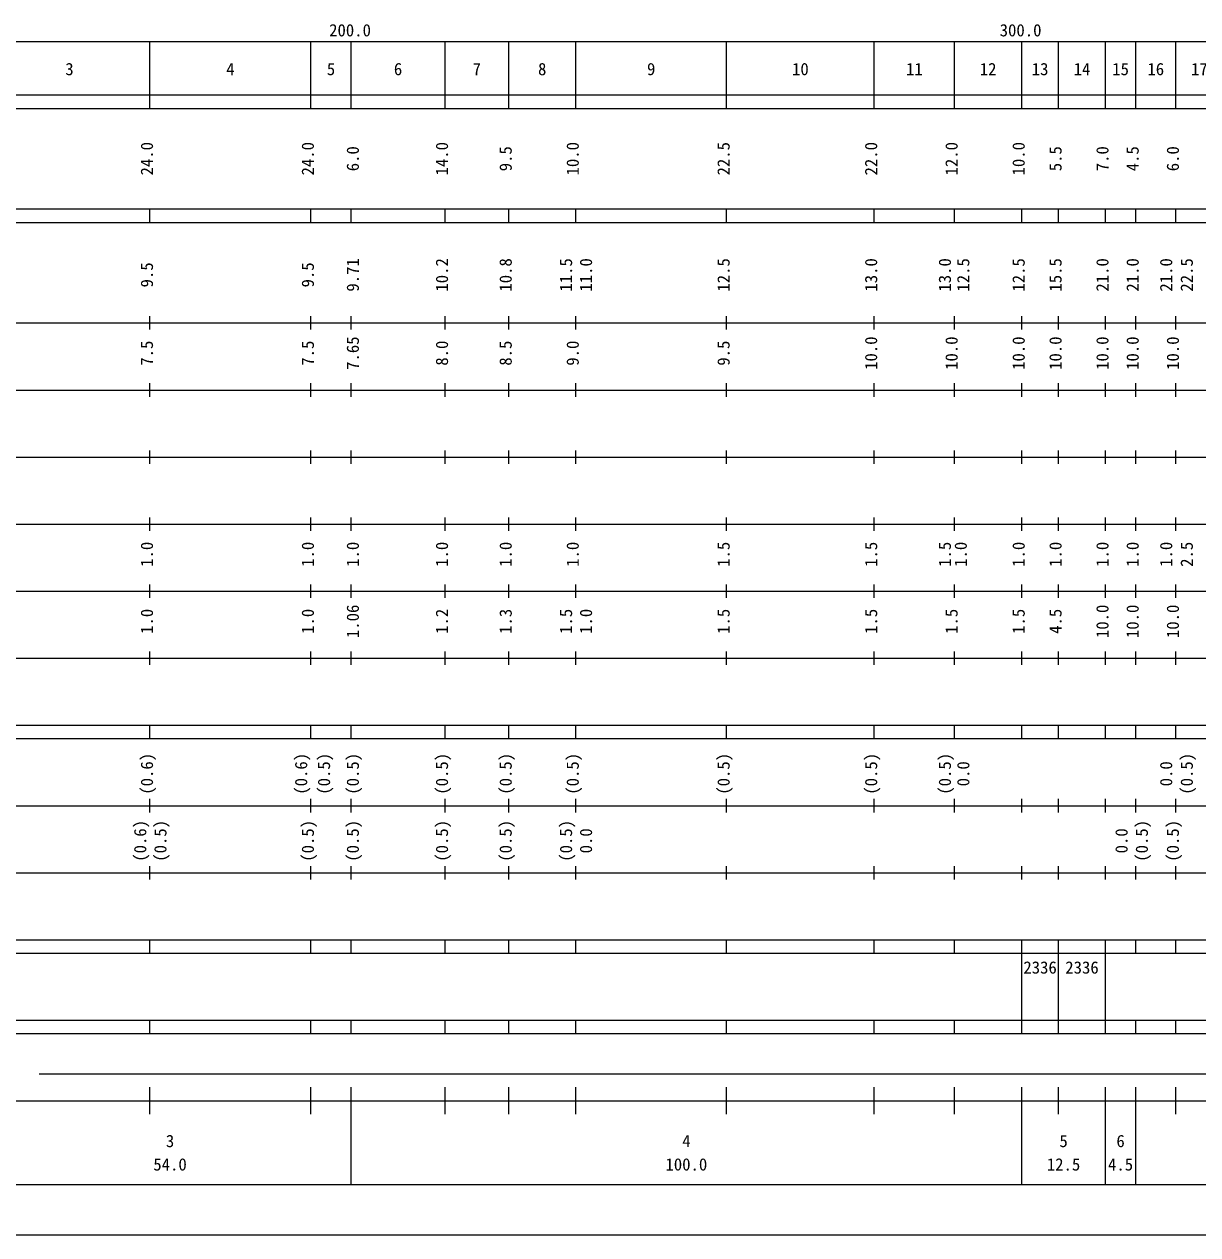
# Model space of a CAD drawing. Units: millimetres on the paper, enlarged 1000 times. Extents: x -141270 to 498730, y -17600 to 342400.
# Drawn here: x 37977 to 212992, y -17600 to 162958 of the extents above; entities that cross this region are included whole.
import ezdxf
from ezdxf.enums import TextEntityAlignment as Align

# ---------------------------------------------------------------- set-up
doc = ezdxf.new("R2010")
doc.units = ezdxf.units.MM
doc.header["$LTSCALE"] = 1000
doc.layers.add('M-TTL', color=2, linetype='Continuous', lineweight=13)
doc.layers.add('M-TTL-BAND', color=7, linetype='Continuous', lineweight=13)
doc.styles.add('ＭＳ ゴシック', font='')
doc.styles.get('ＭＳ ゴシック').set_extended_font_data('MS Gothic')

msp = doc.modelspace()

# ---------------------------------------------------------------- linework, layer by layer
at = {"layer": 'M-TTL'}
msp.add_line((-141270, -17600), (498730, -17600), dxfattribs=at)
at = {"layer": 'M-TTL-BAND'}
for p, q in [((-113270, 160400), (397730, 160400)), ((56730, 150400), (56730, 160400)), ((80730, 150400), (80730, 160400)), ((86730, 150400), (86730, 160400)), ((100730, 150400), (100730, 160400)), ((110230, 150400), (110230, 160400)), ((120230, 150400), (120230, 160400)), ((142730, 150400), (142730, 160400)), ((164730, 150400), (164730, 160400)), ((176730, 150400), (176730, 160400)), ((186730, 150400), (186730, 160400)), ((192230, 150400), (192230, 160400)), ((199230, 150400), (199230, 160400)), ((203730, 150400), (203730, 160400)), ((209730, 150400), (209730, 160400)), ((-141270, 152400), (397730, 152400)), ((-141270, 150400), (397730, 150400)), ((-141270, 135400), (397730, 135400)), ((56730, 133400), (56730, 135400)), ((80730, 133400), (80730, 135400)), ((86730, 133400), (86730, 135400)), ((100730, 133400), (100730, 135400)), ((110230, 133400), (110230, 135400)), ((120230, 133400), (120230, 135400)), ((142730, 133400), (142730, 135400)), ((164730, 133400), (164730, 135400)), ((176730, 133400), (176730, 135400)), ((186730, 133400), (186730, 135400)), ((192230, 133400), (192230, 135400)), ((199230, 133400), (199230, 135400)), ((203730, 133400), (203730, 135400)), ((209730, 133400), (209730, 135400)), ((-141270, 133400), (397730, 133400)), ((56730, 117400), (56730, 119400)), ((80730, 117400), (80730, 119400)), ((86730, 117400), (86730, 119400)), ((100730, 117400), (100730, 119400)), ((110230, 117400), (110230, 119400)), ((120230, 117400), (120230, 119400)), ((142730, 117400), (142730, 119400)), ((164730, 117400), (164730, 119400)), ((176730, 117400), (176730, 119400)), ((186730, 117400), (186730, 119400)), ((192230, 117400), (192230, 119400)), ((199230, 117400), (199230, 119400)), ((203730, 117400), (203730, 119400)), ((209730, 117400), (209730, 119400)), ((-141270, 118400), (397730, 118400)), ((-135270, 108400), (397730, 108400)), ((56730, 107400), (56730, 109400)), ((80730, 107400), (80730, 109400)), ((86730, 107400), (86730, 109400)), ((100730, 107400), (100730, 109400)), ((110230, 107400), (110230, 109400)), ((120230, 107400), (120230, 109400)), ((142730, 107400), (142730, 109400)), ((164730, 107400), (164730, 109400)), ((176730, 107400), (176730, 109400)), ((186730, 107400), (186730, 109400)), ((192230, 107400), (192230, 109400)), ((199230, 107400), (199230, 109400)), ((203730, 107400), (203730, 109400)), ((209730, 107400), (209730, 109400)), ((56730, 97400), (56730, 99400)), ((80730, 97400), (80730, 99400)), ((86730, 97400), (86730, 99400)), ((100730, 97400), (100730, 99400)), ((110230, 97400), (110230, 99400)), ((120230, 97400), (120230, 99400)), ((142730, 97400), (142730, 99400)), ((164730, 97400), (164730, 99400)), ((176730, 97400), (176730, 99400)), ((186730, 97400), (186730, 99400)), ((192230, 97400), (192230, 99400)), ((199230, 97400), (199230, 99400)), ((203730, 97400), (203730, 99400)), ((209730, 97400), (209730, 99400)), ((-129270, 98400), (397730, 98400)), ((56730, 87400), (56730, 89400)), ((80730, 87400), (80730, 89400)), ((86730, 87400), (86730, 89400)), ((100730, 87400), (100730, 89400)), ((110230, 87400), (110230, 89400)), ((120230, 87400), (120230, 89400)), ((142730, 87400), (142730, 89400)), ((164730, 87400), (164730, 89400)), ((176730, 87400), (176730, 89400)), ((186730, 87400), (186730, 89400)), ((192230, 87400), (192230, 89400)), ((199230, 87400), (199230, 89400)), ((203730, 87400), (203730, 89400)), ((209730, 87400), (209730, 89400)), ((-135270, 88400), (397730, 88400)), ((-129270, 78400), (397730, 78400)), ((56730, 77400), (56730, 79400)), ((80730, 77400), (80730, 79400)), ((86730, 77400), (86730, 79400)), ((100730, 77400), (100730, 79400)), ((110230, 77400), (110230, 79400)), ((120230, 77400), (120230, 79400)), ((142730, 77400), (142730, 79400)), ((164730, 77400), (164730, 79400)), ((176730, 77400), (176730, 79400)), ((186730, 77400), (186730, 79400)), ((192230, 77400), (192230, 79400)), ((199230, 77400), (199230, 79400)), ((203730, 77400), (203730, 79400)), ((209730, 77400), (209730, 79400)), ((56730, 67400), (56730, 69400)), ((80730, 67400), (80730, 69400)), ((86730, 67400), (86730, 69400)), ((100730, 67400), (100730, 69400)), ((110230, 67400), (110230, 69400)), ((120230, 67400), (120230, 69400)), ((142730, 67400), (142730, 69400)), ((164730, 67400), (164730, 69400)), ((176730, 67400), (176730, 69400)), ((186730, 67400), (186730, 69400)), ((192230, 67400), (192230, 69400)), ((199230, 67400), (199230, 69400)), ((203730, 67400), (203730, 69400)), ((209730, 67400), (209730, 69400)), ((-135270, 68400), (397730, 68400)), ((-141270, 58400), (397730, 58400)), ((56730, 56400), (56730, 58400)), ((80730, 56400), (80730, 58400)), ((86730, 56400), (86730, 58400)), ((100730, 56400), (100730, 58400)), ((110230, 56400), (110230, 58400)), ((120230, 56400), (120230, 58400)), ((142730, 56400), (142730, 58400)), ((164730, 56400), (164730, 58400)), ((176730, 56400), (176730, 58400)), ((186730, 56400), (186730, 58400)), ((192230, 56400), (192230, 58400)), ((199230, 56400), (199230, 58400)), ((203730, 56400), (203730, 58400)), ((209730, 56400), (209730, 58400)), ((-141270, 56400), (397730, 56400)), ((56730, 45400), (56730, 47400)), ((80730, 45400), (80730, 47400)), ((86730, 45400), (86730, 47400)), ((100730, 45400), (100730, 47400)), ((110230, 45400), (110230, 47400)), ((120230, 45400), (120230, 47400)), ((142730, 45400), (142730, 47400)), ((164730, 45400), (164730, 47400)), ((176730, 45400), (176730, 47400)), ((186730, 45400), (186730, 47400)), ((192230, 45400), (192230, 47400)), ((199230, 45400), (199230, 47400)), ((203730, 45400), (203730, 47400)), ((209730, 45400), (209730, 47400)), ((-132270, 46400), (397730, 46400)), ((-141270, 36400), (397730, 36400)), ((56730, 35400), (56730, 37400)), ((80730, 35400), (80730, 37400)), ((86730, 35400), (86730, 37400)), ((100730, 35400), (100730, 37400)), ((110230, 35400), (110230, 37400)), ((120230, 35400), (120230, 37400)), ((142730, 35400), (142730, 37400)), ((164730, 35400), (164730, 37400)), ((176730, 35400), (176730, 37400)), ((186730, 35400), (186730, 37400)), ((192230, 35400), (192230, 37400)), ((199230, 35400), (199230, 37400)), ((203730, 35400), (203730, 37400)), ((209730, 35400), (209730, 37400)), ((-141270, 26400), (397730, 26400)), ((56730, 24400), (56730, 26400)), ((80730, 24400), (80730, 26400)), ((86730, 24400), (86730, 26400)), ((100730, 24400), (100730, 26400)), ((110230, 24400), (110230, 26400)), ((120230, 24400), (120230, 26400)), ((142730, 24400), (142730, 26400)), ((164730, 24400), (164730, 26400)), ((176730, 24400), (176730, 26400)), ((186730, 24400), (186730, 26400)), ((192230, 24400), (192230, 26400)), ((199230, 24400), (199230, 26400)), ((203730, 24400), (203730, 26400)), ((209730, 24400), (209730, 26400)), ((-141270, 24400), (397730, 24400)), ((186730, 14400), (186730, 24400)), ((192230, 14400), (192230, 24400)), ((192230, 14400), (192230, 24400)), ((199230, 14400), (199230, 24400)), ((-141270, 14400), (397730, 14400)), ((56730, 12400), (56730, 14400)), ((80730, 12400), (80730, 14400)), ((86730, 12400), (86730, 14400)), ((100730, 12400), (100730, 14400)), ((110230, 12400), (110230, 14400)), ((120230, 12400), (120230, 14400)), ((142730, 12400), (142730, 14400)), ((164730, 12400), (164730, 14400)), ((176730, 12400), (176730, 14400)), ((186730, 12400), (186730, 14400)), ((192230, 12400), (192230, 14400)), ((199230, 12400), (199230, 14400)), ((203730, 12400), (203730, 14400)), ((209730, 12400), (209730, 14400)), ((-141270, 12400), (397730, 12400)), ((40230, 6400), (380730, 6400)), ((56730, 400), (56730, 4400)), ((80730, 400), (80730, 4400)), ((86730, -10100), (86730, 4400)), ((100730, 400), (100730, 4400)), ((110230, 400), (110230, 4400)), ((120230, 400), (120230, 4400)), ((142730, 400), (142730, 4400)), ((164730, 400), (164730, 4400)), ((176730, 400), (176730, 4400)), ((186730, -10100), (186730, 4400)), ((192230, 400), (192230, 4400)), ((199230, -10100), (199230, 4400)), ((203730, -10100), (203730, 4400)), ((209730, 400), (209730, 4400)), ((-141270, 2400), (397730, 2400)), ((-113270, -10100), (397730, -10100))]:
    msp.add_line(p, q, dxfattribs=at)

# ---------------------------------------------------------------- texts
at = {"layer": 'M-TTL-BAND', "style": 'ＭＳ ゴシック'}
for s, p in [('200.0', (83449, 160595)), ('300.0', (183449, 160595)), ('3', (44105, 154805)), ('4', (68105, 154805)), ('5', (83105, 154805)), ('6', (93105, 154805)), ('7', (104855, 154805)), ('8', (114605, 154805)), ('9', (130855, 154805)), ('10', (152480, 154805)), ('11', (169480, 154805)), ('12', (180480, 154805)), ('13', (188230, 154805)), ('14', (194480, 154805)), ('15', (200230, 154805)), ('16', (205480, 154805)), ('17', (211980, 154805)), ('2336', (186980, 20805)), ('2336', (193230, 20805)), ('3', (59105, -5077)), ('4', (136105, -5077)), ('5', (192355, -5077)), ('6', (200855, -5077)), ('54.0', (57230, -8567)), ('100.0', (133605, -8567)), ('12.5', (190480, -8567)), ('4.5', (199605, -8567))]:
    msp.add_text(s, height=1833, dxfattribs=at).set_placement(p, align=Align.BOTTOM_LEFT)
for s, p in [('24.0', (57730, 140400)), ('24.0', (81730, 140400)), ('6.0', (88438, 141025)), ('14.0', (101730, 140400)), ('9.5', (111230, 141025)), ('10.0', (121230, 140400)), ('22.5', (143730, 140400)), ('22.0', (165730, 140400)), ('12.0', (177730, 140400)), ('10.0', (187730, 140400)), ('5.5', (193230, 141025)), ('7.0', (200230, 141025)), ('4.5', (204730, 141025)), ('6.0', (210730, 141025)), ('9.5', (57730, 123699)), ('9.5', (81730, 123699)), ('9.71', (88438, 123074)), ('10.2', (101730, 123074)), ('10.8', (111230, 123074)), ('11.5', (120230, 123074)), ('11.0', (123209, 123074)), ('12.5', (143730, 123074)), ('13.0', (165730, 123074)), ('13.0', (176730, 123074)), ('12.5', (179475, 123074)), ('12.5', (187730, 123074)), ('15.5', (193230, 123074)), ('21.0', (200230, 123074)), ('21.0', (204730, 123074)), ('21.0', (209730, 123074)), ('22.5', (212804, 123074)), ('7.5', (57730, 112025)), ('7.5', (81730, 112025)), ('7.65', (88438, 111400)), ('8.0', (101730, 112025)), ('8.5', (111230, 112025)), ('9.0', (121230, 112025)), ('9.5', (143730, 112025)), ('10.0', (165730, 111400)), ('10.0', (177730, 111400)), ('10.0', (187730, 111400)), ('10.0', (193230, 111400)), ('10.0', (200230, 111400)), ('10.0', (204730, 111400)), ('10.0', (210730, 111400)), ('1.0', (57730, 82025)), ('1.0', (81730, 82025)), ('1.0', (88438, 82025)), ('1.0', (101730, 82025)), ('1.0', (111230, 82025)), ('1.0', (121230, 82025)), ('1.5', (143730, 82025)), ('1.5', (165730, 82025)), ('1.5', (176730, 82025)), ('1.0', (179100, 82025)), ('1.0', (187730, 82025)), ('1.0', (193230, 82025)), ('1.0', (200230, 82025)), ('1.0', (204730, 82025)), ('1.0', (209730, 82025)), ('2.5', (212804, 82025)), ('1.06', (88438, 71400)), ('10.0', (200230, 71400)), ('10.0', (204730, 71400)), ('10.0', (210730, 71400)), ('1.0', (57730, 72025)), ('1.0', (81730, 72025)), ('1.2', (101730, 72025)), ('1.3', (111230, 72025)), ('1.5', (120230, 72025)), ('1.0', (123209, 72025)), ('1.5', (143730, 72025)), ('1.5', (165730, 72025)), ('1.5', (177730, 72025)), ('1.5', (187730, 72025)), ('4.5', (193230, 72025)), ('(0.6)', (57730, 48039)), ('(0.6)', (80730, 48039)), ('(0.5)', (84139, 48039)), ('(0.5)', (88438, 48039)), ('(0.5)', (101730, 48039)), ('(0.5)', (111230, 48039)), ('(0.5)', (121230, 48039)), ('(0.5)', (143730, 48039)), ('(0.5)', (165730, 48039)), ('(0.5)', (176730, 48039)), ('0.0', (179475, 49289)), ('0.0', (209730, 49289)), ('(0.5)', (212804, 48039)), ('(0.6)', (56730, 38039)), ('(0.5)', (59740, 38039)), ('(0.5)', (81730, 38039)), ('(0.5)', (88438, 38039)), ('(0.5)', (101730, 38039)), ('(0.5)', (111230, 38039)), ('(0.5)', (120230, 38039)), ('(0.5)', (206100, 38039)), ('(0.5)', (210730, 38039)), ('0.0', (123209, 39289)), ('0.0', (203076, 39289))]:
    msp.add_text(s, height=1833, rotation=90, dxfattribs=at).set_placement(p, align=Align.BOTTOM_LEFT)

doc.saveas('drawing.dxf')
